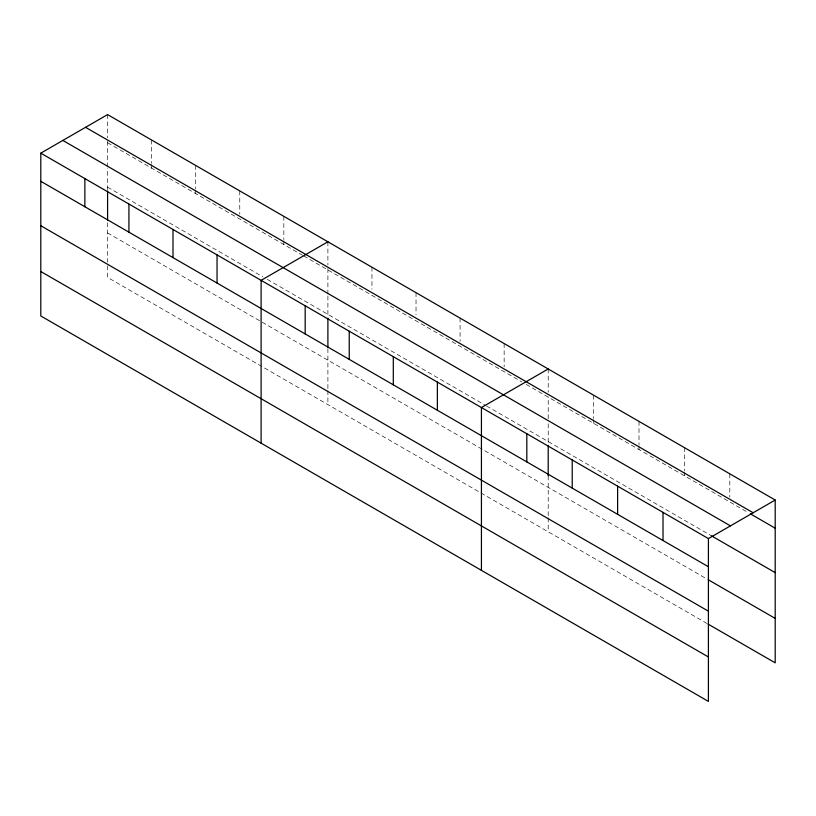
<?xml version="1.0" encoding="UTF-8"?>
<svg xmlns="http://www.w3.org/2000/svg" width="816" height="816" viewBox="0 0 816 816"><rect width="100%" height="100%" fill="white"/><g stroke="black" fill="none" stroke-linecap="round" stroke-linejoin="round"><path stroke-width="0.61" stroke-dasharray="4.08 3.06" d="M107.59 189.72L107.59 168.137M107.59 166.862L107.59 139.067M327.899 314.374L327.899 295.331M327.899 294.056L327.899 266.261M548.209 423.8L548.209 444.118M548.209 418.72L548.209 397.127M107.59 142.739L302.563 255.306M303.664 255.938L521.771 381.868M526.177 384.407L748.18 512.581M107.59 187.18L262.905 276.848M267.311 279.398L485.418 405.317M486.52 405.96L711.43 535.806M107.59 232.968L707.105 579.095M707.105 623.536L107.59 277.409L107.59 263.435M729.8 473.831L729.8 497.077M684.4 447.617L684.4 470.863M684.4 472.087L684.4 475.759M639.01 421.403L639.01 444.659M639.01 445.883L639.01 449.555M593.609 395.199L593.609 418.445M593.609 419.669L593.609 423.341M548.209 368.985L548.209 392.241M548.209 475.912L548.209 516.559M548.209 517.834L548.209 531.797M504.145 343.546L504.145 366.802M460.081 318.107L460.081 341.353M416.027 292.669L416.027 314.69M371.963 267.23L371.963 289.252M327.899 241.791L327.899 265.037M327.899 348.718L327.899 389.365M327.899 390.64L327.899 404.603M283.835 216.352L283.835 239.598M283.835 240.822L283.835 244.494M239.771 190.913L239.771 214.159M195.707 165.475L195.707 188.72M195.707 189.944L195.707 193.616M151.643 140.036L151.643 163.282M151.643 164.506L151.643 168.178M107.59 114.597L107.59 137.843M107.59 222.788L107.59 262.171"/><path stroke-width="1.22" d="M708.41 611.184L708.41 538.591L40.8 153.153L40.8 315.965L708.41 701.403L708.41 611.184L40.8 225.736M708.186 624.158L775.2 662.847L775.2 500.035L107.59 114.597L40.8 153.153M327.899 241.791L261.11 280.347L261.11 443.159M548.209 368.985L481.43 407.541L481.43 570.353M708.41 538.591L775.2 500.035M85.547 127.316L753.158 512.764M750.343 513.825L775.2 528.187M62.842 140.423L730.453 525.871M711.43 535.806L775.2 572.618M40.8 181.295L708.41 566.743M708.186 579.717L775.2 618.406M40.8 271.524L708.41 656.972M663.02 512.387L663.02 540.529M617.62 486.173L617.62 514.325M572.22 459.969L572.22 488.111M548.209 445.383L548.209 475.912M526.82 433.755L526.82 461.897M437.366 382.102L437.366 410.254M393.302 356.663L393.302 384.815M349.238 331.225L349.238 359.377M327.899 318.189L327.899 347.443M305.174 305.786L305.174 333.928M217.046 254.908L217.046 283.05M172.992 229.469L172.992 257.611M128.928 204.031L128.928 232.172M107.59 190.995L107.59 220.249M84.864 178.592L84.864 206.734"/></g></svg>
